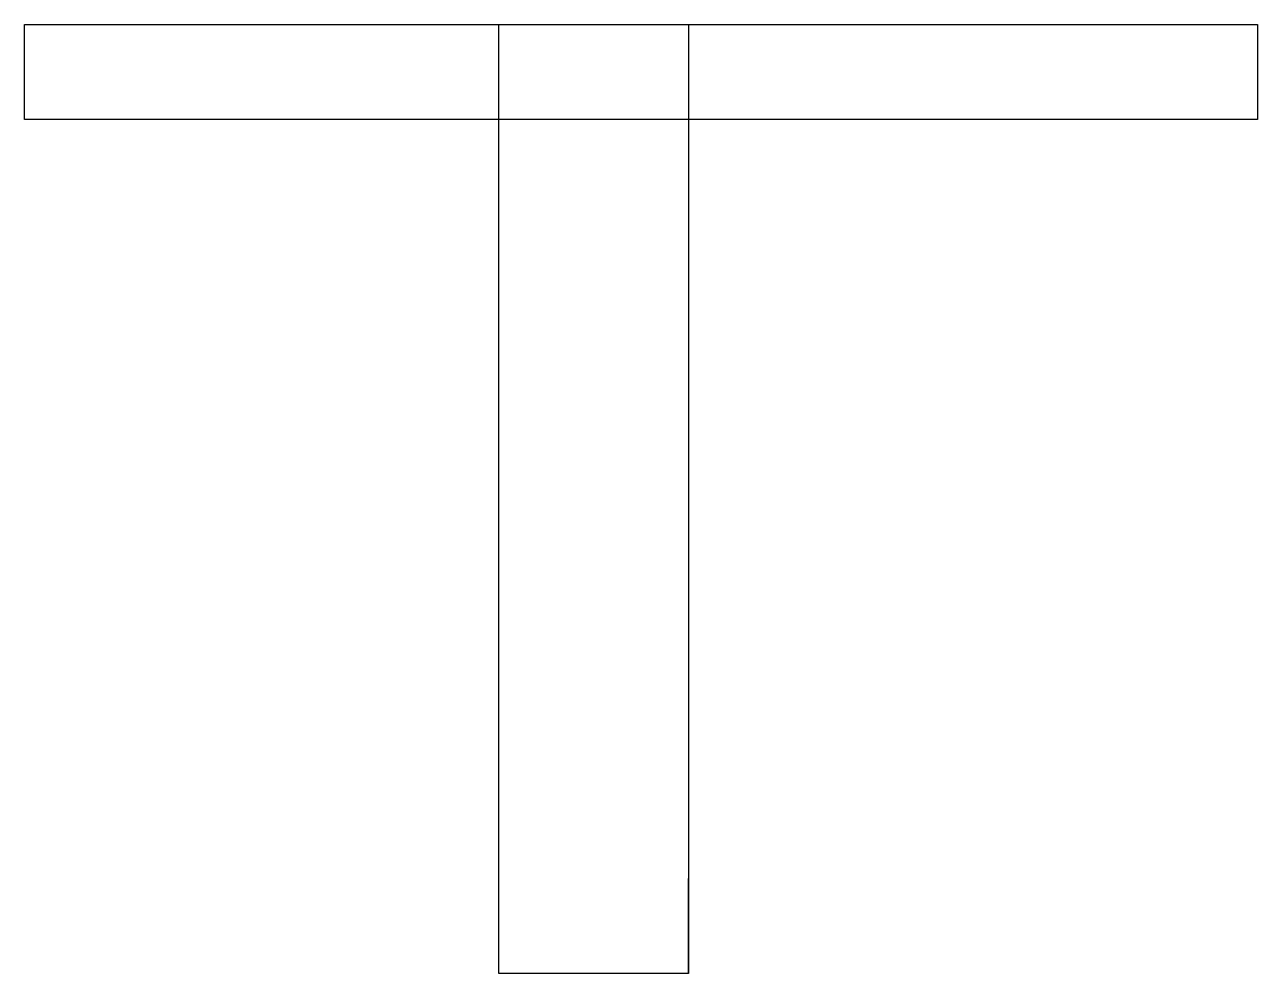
# Model space of a CAD drawing. Header units: millimetres. Extents: x 30 to 160, y 0 to 100.
import ezdxf

# ---------------------------------------------------------------- set-up
doc = ezdxf.new("R2010")
doc.units = ezdxf.units.MM
doc.layers.get('0').update_dxf_attribs({"lineweight": 25})

msp = doc.modelspace()

# ---------------------------------------------------------------- linework, layer by layer
for p, q in [((30, 100), (160, 100)), ((30, 90), (30, 100)), ((80, 0), (80, 100)), ((80, 100), (100, 100)), ((100, 100), (100, 0)), ((160, 100), (160, 90)), ((160, 90), (30, 90)), ((100, 0), (100, 10)), ((100, 0), (80, 0))]:
    msp.add_line(p, q)

doc.saveas('drawing.dxf')
